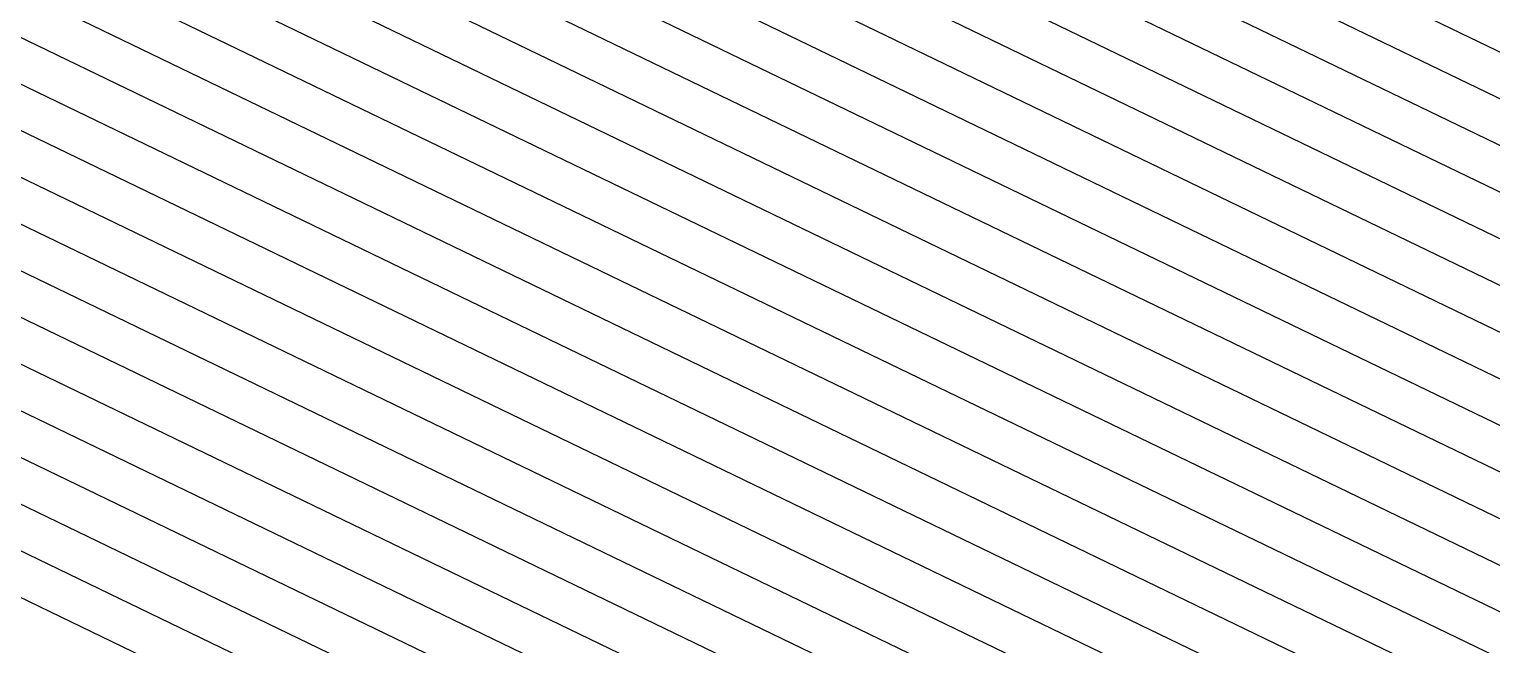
# Model space of a CAD drawing. Extents: x 7084 to 11035, y 13750 to 16729.
# Drawn here: x 8693.13 to 8701.02, y 15496.21 to 15499.53 of the extents above; entities that cross this region are included whole.
import ezdxf

# ---------------------------------------------------------------- set-up
doc = ezdxf.new("R2010")
doc.units = 0
doc.layers.add('Default', color=7, linetype='Continuous')

msp = doc.modelspace()

# ---------------------------------------------------------------- linework, layer by layer
at = {"layer": 'Default'}
for points in [[(8400.782, 15522.5559), (8403.6771, 15528.5528), (8574.8282, 15554.8837), (8577.3096, 15558.3991), (8704.5759, 15496.9602), (8708.0795, 15496.0467), (8711.8378, 15498.3956), (8707.9879, 15503.0605), (8705.8166, 15500.9342), (8578.5503, 15562.3731), (8580.7216, 15564.4993), (8766.2662, 15942.813), (8770.9189, 15946.1216), (8778.7768, 15947.9827), (8912.2974, 16162.7415)], [(8339.5767, 15523.7721), (8402.0228, 15520.04), (8405.4003, 15527.0363), (8575.2073, 15553.1605), (8578.1023, 15557.2618), (8704.3691, 15496.3054), (8708.4567, 15495.2396), (8712.8413, 15497.98), (8708.3497, 15503.4223), (8705.8166, 15500.9417), (8579.5498, 15561.8981), (8582.083, 15564.3787), (8766.1704, 15939.7214), (8771.5985, 15943.5814), (8780.7661, 15945.7527), (8913.2381, 16158.8249), (9310.654, 15884.1985)], [(10164.8414, 15650.0951), (9887.9136, 16011.7993), (9867.097, 16017.4515), (9336.7099, 15876.5278), (9329.1277, 15879.4228), (9321.6833, 15882.0421), (9308.4489, 15882.4557), (8914.1788, 16154.9082), (8782.7554, 15943.5226), (8772.2782, 15941.0412), (8766.0746, 15936.6297), (8583.4443, 15564.2581), (8580.5493, 15561.4231), (8705.8166, 15500.9492), (8708.7116, 15503.7842), (8713.8448, 15497.5644), (8708.8338, 15494.4325), (8704.1623, 15495.6506), (8578.895, 15556.1245), (8575.5864, 15551.4373), (8407.1235, 15525.5199), (8403.2635, 15517.5241), (8341.3117, 15521.2267)], [(8341.89, 15520.3782), (8403.6771, 15516.6855), (8407.6979, 15525.0144), (8575.7128, 15550.8629), (8579.1592, 15555.7453), (8704.0934, 15495.4323), (8708.9595, 15494.1635), (8714.1793, 15497.4258), (8708.8323, 15503.9049), (8705.8166, 15500.9517), (8580.8824, 15561.2647), (8583.8981, 15564.2179), (8766.0426, 15935.5991), (8772.5047, 15940.1944), (8783.4185, 15942.7793), (8914.4924, 16153.6027), (9307.7139, 15881.8748), (9321.4997, 15881.4439), (9329.2542, 15878.7155), (9337.1524, 15875.6999), (9866.1289, 16016.2487)], [(10157.3063, 15645.8087), (9887.007, 15998.8551), (9858.3842, 16006.6268), (9340.6925, 15869.0763), (9330.267, 15873.057), (9320.031, 15876.6585), (9301.8337, 15877.2272), (8917.0009, 16143.1583), (8788.7233, 15936.8324), (8774.3171, 15933.4204), (8765.7871, 15927.3547), (8587.5284, 15563.8962), (8583.5477, 15559.9981), (8705.8166, 15500.9717), (8709.7973, 15504.8699), (8716.8554, 15496.3176), (8709.9653, 15492.0113), (8703.5419, 15493.6861), (8581.273, 15552.7125), (8576.7237, 15546.2676), (8412.2932, 15520.9705), (8406.9857, 15509.9763), (8346.5167, 15513.5903)], [(8349.4084, 15509.3479), (8409.0536, 15505.7832), (8415.1653, 15518.4431), (8577.3556, 15543.3955), (8582.5942, 15550.8169), (8703.1973, 15492.5947), (8710.5939, 15490.6661), (8718.5279, 15495.6249), (8710.4004, 15505.473), (8705.8166, 15500.9842), (8585.2135, 15559.2064), (8589.7973, 15563.6952), (8765.6275, 15922.2019), (8775.4499, 15929.1867), (8792.0388, 15933.1157), (8918.5688, 16136.6305), (9298.1586, 15874.3225)], [(8399.5413, 15525.0718), (8401.9538, 15530.0692), (8574.4491, 15556.607), (8576.5169, 15559.5364), (8704.7827, 15497.6151), (8707.7024, 15496.8538), (8710.8342, 15498.8112), (8707.626, 15502.6986), (8705.8166, 15500.9267), (8577.5509, 15562.8481), (8579.3603, 15564.62), (8766.362, 15945.9047)], [(8399.9549, 15524.2332), (8402.5283, 15529.5637), (8574.5754, 15556.0325), (8576.7812, 15559.1573), (8704.7137, 15497.3968), (8707.8281, 15496.5847), (8711.1687, 15498.6727), (8707.7466, 15502.8192), (8705.8166, 15500.9292), (8577.884, 15562.6897), (8579.814, 15564.5798), (8766.33, 15944.8742)], [(8400.3685, 15523.3946), (8403.1027, 15529.0582), (8574.7018, 15555.4581), (8577.0454, 15558.7782), (8704.6448, 15497.1785), (8707.9538, 15496.3157), (8711.5033, 15498.5341), (8707.8672, 15502.9398), (8705.8166, 15500.9317), (8578.2172, 15562.5314), (8580.2678, 15564.5396), (8766.2981, 15943.8436)], [(8340.155, 15522.9236), (8402.4363, 15519.2014), (8405.9747, 15526.5308), (8575.3336, 15552.5861), (8578.3665, 15556.8827), (8704.3002, 15496.0871), (8708.5824, 15494.9706), (8713.1758, 15497.8414), (8708.4704, 15503.543), (8705.8166, 15500.9442), (8579.883, 15561.7397), (8582.5367, 15564.3385), (8766.1384, 15938.6908), (8771.8251, 15942.7347)], [(8577.5738, 15558.02), (8704.5069, 15496.742), (8708.2052, 15495.7777), (8712.1723, 15498.2571), (8708.1085, 15503.1811), (8705.8166, 15500.9367), (8578.8835, 15562.2147), (8581.1754, 15564.4591), (8766.2342, 15941.7825)], [(8401.6092, 15520.8786), (8404.8259, 15527.5418), (8575.0809, 15553.7349), (8577.8381, 15557.6409), (8704.438, 15496.5237), (8708.331, 15495.5086), (8712.5068, 15498.1185), (8708.2291, 15503.3017), (8705.8166, 15500.9392), (8579.2167, 15562.0564), (8581.6292, 15564.4189), (8766.2023, 15940.7519)], [(8575.46, 15552.0117), (8578.6308, 15556.5036), (8704.2312, 15495.8689), (8708.7081, 15494.7015), (8713.5103, 15497.7029), (8708.591, 15503.6636), (8705.8166, 15500.9467), (8580.2161, 15561.5814), (8582.9905, 15564.2983), (8766.1065, 15937.6602)], [(8408.2724, 15524.5089), (8575.8391, 15550.2884), (8579.4234, 15555.3662), (8704.0244, 15495.214), (8709.0853, 15493.8945), (8714.5138, 15497.2873), (8708.9529, 15504.0255), (8705.8166, 15500.9542), (8581.2156, 15561.1064), (8584.3519, 15564.1777), (8766.0107, 15934.5686)], [(8343.0467, 15518.6812), (8404.5042, 15515.0082), (8408.8468, 15524.0034), (8575.9655, 15549.714), (8579.6877, 15554.9871), (8703.9555, 15494.9958), (8709.211, 15493.6254), (8714.8483, 15497.1488), (8709.0735, 15504.1461), (8705.8166, 15500.9567), (8581.5488, 15560.9481), (8584.8057, 15564.1375), (8765.9788, 15933.538)], [(8765.9149, 15931.4769), (8585.7132, 15564.057), (8582.2151, 15560.6314), (8705.8166, 15500.9617), (8709.3148, 15504.3874), (8715.5174, 15496.8717), (8709.4624, 15493.0874), (8703.8177, 15494.5592), (8580.2161, 15554.2289), (8576.2182, 15548.5652), (8409.9956, 15522.9925), (8405.3314, 15513.3309), (8344.2034, 15516.9842)], [(8345.3601, 15515.2873), (8406.1585, 15511.6536), (8411.1444, 15521.9815), (8576.471, 15547.4164), (8580.7446, 15553.4707), (8703.6798, 15494.1227), (8709.7138, 15492.5493), (8716.1864, 15496.5946), (8709.556, 15504.6286), (8705.8166, 15500.9667), (8582.8814, 15560.3147), (8586.6208, 15563.9766), (8765.851, 15929.4158)], [(8347.0951, 15512.7418), (8407.3993, 15509.1377), (8412.8676, 15520.4651), (8576.8501, 15545.6932), (8581.5373, 15552.3334), (8703.473, 15493.4678), (8710.091, 15491.7422), (8717.1899, 15496.179), (8709.9179, 15504.9905), (8705.8166, 15500.9742), (8583.8809, 15559.8397), (8587.9821, 15563.856), (8765.7552, 15926.3241)], [(8347.6734, 15511.8933), (8407.8128, 15508.2991), (8413.442, 15519.9596), (8576.9765, 15545.1188), (8581.8015, 15551.9542), (8703.4041, 15493.2496), (8710.2167, 15491.4732), (8717.5244, 15496.0405), (8710.0385, 15505.1111), (8705.8166, 15500.9767), (8584.214, 15559.6814), (8588.4359, 15563.8158), (8765.7233, 15925.2935)], [(8765.6913, 15924.263), (8588.8897, 15563.7756), (8584.5472, 15559.523), (8705.8166, 15500.9792), (8710.1591, 15505.2317), (8717.8589, 15495.902), (8710.3424, 15491.2042), (8703.3351, 15493.0313), (8582.0657, 15551.5751), (8577.1028, 15544.5443), (8414.0165, 15519.4541), (8408.2264, 15507.4604), (8348.2518, 15511.0448)], [(8348.8301, 15510.1963), (8408.64, 15506.6218), (8414.5909, 15518.9486), (8577.2292, 15543.9699), (8582.33, 15551.196), (8703.2662, 15492.813), (8710.4682, 15490.9351), (8718.1934, 15495.7634), (8710.2798, 15505.3524), (8705.8166, 15500.9817), (8584.8803, 15559.3647), (8589.3435, 15563.7354), (8765.6594, 15923.2324)], [(8349.9868, 15508.4994), (8409.4671, 15504.9445), (8415.7397, 15517.9377), (8577.4819, 15542.8211), (8582.8584, 15550.4378), (8703.1284, 15492.3765), (8710.7196, 15490.3971), (8718.8625, 15495.4864), (8710.521, 15505.5936), (8705.8166, 15500.9867), (8585.5467, 15559.048), (8590.2511, 15563.655), (8765.5955, 15921.1713)], [(8350.5651, 15507.6509), (8409.8807, 15504.1059), (8416.3141, 15517.4322), (8577.6083, 15542.2467), (8583.1226, 15550.0587), (8703.0594, 15492.1582), (8710.8453, 15490.1281), (8719.197, 15495.3478), (8710.6416, 15505.7142), (8705.8166, 15500.9892), (8585.8798, 15558.8897), (8590.7049, 15563.6148), (8765.5636, 15920.1408)], [(8351.1435, 15506.8024), (8410.2943, 15503.2672), (8416.8885, 15516.9267), (8577.7347, 15541.6723), (8583.3869, 15549.6796), (8702.9905, 15491.9399), (8710.971, 15489.859), (8719.5315, 15495.2093), (8710.7623, 15505.8349), (8705.8166, 15500.9917), (8586.213, 15558.7314), (8591.1586, 15563.5745), (8765.5317, 15919.1102)], [(8351.7218, 15505.9539), (8410.7079, 15502.4286), (8417.4629, 15516.4212), (8577.8611, 15541.0979), (8583.6511, 15549.3005), (8702.9216, 15491.7216), (8711.0967, 15489.59), (8719.866, 15495.0708), (8710.8829, 15505.9555), (8705.8166, 15500.9942), (8586.5461, 15558.573), (8591.6124, 15563.5343), (8765.4997, 15918.0796)], [(8343.625, 15517.8327), (8404.9178, 15514.1695), (8409.4212, 15523.4979), (8576.0919, 15549.1396), (8579.9519, 15554.608), (8703.8866, 15494.7775), (8709.3367, 15493.3564), (8715.1829, 15497.0102), (8709.1941, 15504.2667)], [(8344.7817, 15516.1357), (8405.745, 15512.4923), (8410.57, 15522.487), (8576.3446, 15547.9908), (8580.4804, 15553.8498), (8703.7487, 15494.3409), (8709.5881, 15492.8183), (8715.8519, 15496.7332), (8709.4354, 15504.508)], [(8709.8396, 15492.2803), (8703.6109, 15493.9044), (8581.0088, 15553.0916), (8576.5973, 15546.842), (8411.7188, 15521.476), (8406.5721, 15510.815), (8345.9384, 15514.4388)]]:
    msp.add_lwpolyline(points, dxfattribs=at)

doc.saveas('drawing.dxf')
